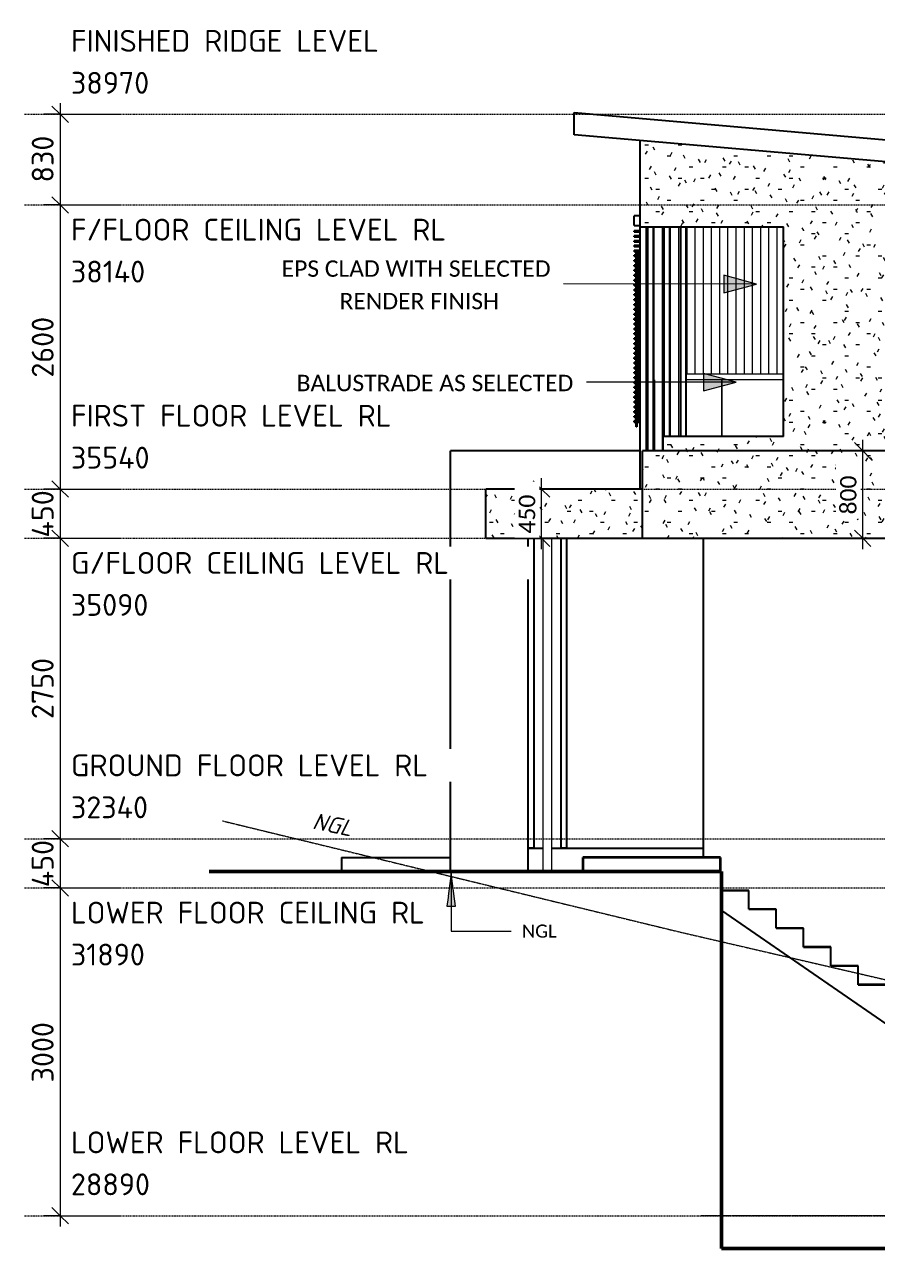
# Model space of a CAD drawing. Header units: millimetres. Extents: x 3381 to 30995, y 28450 to 40723.
# Drawn here: x 3381 to 11176, y 28590 to 39791 of the extents above; entities that cross this region are included whole.
import ezdxf

# ---------------------------------------------------------------- set-up
doc = ezdxf.new("R2010")
doc.units = ezdxf.units.MM
for name, pattern in [('Centre', [30, 12, -6, 6, -6]), ('Dash - Tight', [4.5, 3, -1.5]), ('Dash 1_1_', [2, 1, -1])]:
    doc.linetypes.add(name, pattern=pattern)
for name, color, linetype, lineweight in [('A-ANNO-DIMS', 211, 'Continuous', 9), ('A-ANNO-DIMS-100', 211, 'Continuous', 9), ('A-ANNO-IDEN', 131, 'Continuous', 9), ('A-DETL', 90, 'Continuous', 9), ('A-DETL-MEDM', 33, 'Continuous', 25), ('A-DETL-WIDE', 214, 'Continuous', 50), ('A-FLOR', 192, 'Continuous', 9), ('A-FLOR-LEVL', 51, 'Continuous', 9), ('A-GENM', 13, 'Continuous', 9), ('A-GLAZ-CURT', 52, 'Continuous', 9), ('A-GLAZ-CWMG', 51, 'Continuous', 9), ('A-WALL-PATT', 111, 'Continuous', 9), ('G-ANNO-TEXT', 231, 'Continuous', 9), ('S-STRS', 31, 'Continuous', 9)]:
    doc.layers.add(name, color=color, linetype=linetype, lineweight=lineweight)
doc.styles.add('Calibri', font='calibri.ttf', dxfattribs={"height": 150})
doc.styles.add('Calibri_1', font='calibri.ttf', dxfattribs={"height": 120})
doc.styles.add('ISOCPEUR', font='ISOCPEUR.ttf', dxfattribs={"height": 200})
doc.styles.add('ISOCPEUR_I', font='', dxfattribs={"height": 150})
doc.styles.get('ISOCPEUR_I').set_extended_font_data('ISOCPEUR', italic=True)
doc.dimstyles.new('1_5mm_Calibri_Orange', dxfattribs={"dimscale": 304.8, "dimtxt": 176.602264, "dimasz": 0.492126, "dimexe": 0.328084, "dimexo": 0.0625, "dimgap": 0, "dimtad": 1, "dimdec": 0, "dimzin": 0, "dimdsep": 46, "dimtxsty": 'Calibri', "dimblk1": 'OBLIQUE', "dimblk2": 'OBLIQUE', "dimsah": 1, "dimcen": 0.09, "dimdle": 0.328084, "dimazin": 0, "dimtfac": 1, "dimtdec": 4, "dimtix": 1, "dimtmove": 0, "dimatfit": 3, "dimfxl": 0.984252, "dimfxlon": 1, "dimtvp": 1, "dimtfill": 1, "dimtolj": 1, "dimtzin": 0, "dimarcsym": 2})
doc.dimstyles.new('2_0mm_ISOCPEUR', dxfattribs={"dimscale": 304.8, "dimtxt": 200.550994, "dimasz": 0.492126, "dimexe": 0.492126, "dimexo": 0.0625, "dimgap": 0, "dimtad": 1, "dimdec": 0, "dimzin": 0, "dimdsep": 46, "dimtxsty": 'ISOCPEUR', "dimblk1": 'OBLIQUE', "dimblk2": 'OBLIQUE', "dimsah": 1, "dimcen": 0.09, "dimdle": 0.328084, "dimazin": 0, "dimtfac": 1, "dimtdec": 4, "dimtix": 1, "dimtmove": 0, "dimatfit": 3, "dimfxl": 1.804462, "dimfxlon": 1, "dimtvp": 1, "dimtolj": 1, "dimtzin": 0, "dimarcsym": 2})
pattern_1 = [(0, (17793.88, 1200), (406.4, 101.6), [33.528, -271.272, 33.528, -271.272, -1625.6]), (0, (17793.88, 1200), (406.4, 101.6), [-609.6, 33.528, -576.072, 33.528, -271.272, -711.2]), (0, (17793.88, 1200), (406.4, 101.6), [-1524, 33.528, -169.672, 33.528, -474.472]), (120, (17946.28, 1250.8), (-291.18818, 301.15272), [33.528, -271.272, 33.528, -271.272, -1625.6]), (120, (17946.28, 1250.8), (-291.18818, 301.15272), [-609.6, 33.528, -576.072, 33.528, -271.272, -711.2]), (120, (17946.28, 1250.8), (-291.18818, 301.15272), [-1524, 33.528, -169.672, 33.528, -474.472]), (240, (17997.08, 1454), (-115.21182, -402.75272), [33.528, -271.272, 33.528, -271.272, -1625.6]), (240, (17997.08, 1454), (-115.21182, -402.75272), [-609.6, 33.528, -576.072, 33.528, -271.272, -711.2]), (240, (17997.08, 1454), (-115.21182, -402.75272), [-1524, 33.528, -169.672, 33.528, -474.472])]

# ---------------------------------------------------------------- blocks, each defined once
blk = doc.blocks.new('System Panel - Glazed-2541518-rhs')
at = {"layer": 'A-GLAZ-CURT'}
for q in [(9134, 36540), (9146, 35890)]:
    blk.add_line((9146, 36540), q, dxfattribs=at)
blk = doc.blocks.new('System Panel - Glazed-1570521-rhs')
at = {"layer": 'A-GLAZ-CURT'}
blk.add_line((9762, 36540), (9762, 36020), dxfattribs=at)
blk = doc.blocks.new('Rectangular Mullion - 25x25-1571407-rhs')
at = {"layer": 'A-GLAZ-CWMG'}
for p, q in [((9434, 36540), (9434, 36590)), ((9762, 36590), (9434, 36590)), ((9762, 36540), (9434, 36540))]:
    blk.add_line(p, q, dxfattribs=at)
blk = doc.blocks.new('System Panel - Glazed-1571408-rhs')
at = {"layer": 'A-GLAZ-CURT'}
blk.add_line((9762, 36020), (9762, 36540), dxfattribs=at)
blk = doc.blocks.new('Rectangular Mullion - 25x25-1570524-rhs')
at = {"layer": 'A-GLAZ-CWMG'}
for p, q in [((10324, 36590), (9762, 36590)), ((10324, 36540), (9762, 36540))]:
    blk.add_line(p, q, dxfattribs=at)
blk = doc.blocks.new('Windows 1 - Windows 1-1602304-rhs')
at = {"layer": 'A-DETL-MEDM'}
for p, q in [((8959, 37953), (8959, 38040)), ((9009, 38040), (8959, 38040)), ((8959, 37953), (9009, 37953)), ((8959, 37893), (8959, 37903)), ((9009, 37903), (8959, 37903)), ((8959, 37893), (9009, 37893)), ((8959, 37848), (8959, 37858)), ((9009, 37858), (8959, 37858)), ((8959, 37848), (9009, 37848)), ((8959, 37803), (8959, 37813)), ((9009, 37813), (8959, 37813)), ((8959, 37803), (9009, 37803)), ((8959, 37759), (8959, 37769)), ((9009, 37769), (8959, 37769)), ((8959, 37759), (9009, 37759)), ((8959, 37714), (8959, 37724)), ((9009, 37724), (8959, 37724)), ((8959, 37714), (9009, 37714)), ((8959, 37670), (8959, 37680)), ((9009, 37680), (8959, 37680)), ((8959, 37670), (9009, 37670)), ((8982, 37724), (8978, 37724)), ((8978, 37708), (8978, 37714)), ((8978, 37680), (8978, 37708)), ((8982, 37708), (8978, 37708)), ((8978, 37635), (8978, 37670)), ((8982, 37714), (8982, 37708)), ((8982, 37708), (8982, 37680)), ((8982, 37670), (8982, 37635)), ((8989, 37680), (8989, 37709)), ((8993, 37709), (8989, 37709)), ((8989, 37635), (8989, 37670)), ((8993, 37709), (8993, 37680)), ((8993, 37670), (8993, 37635)), ((8959, 37625), (8959, 37635)), ((9009, 37635), (8959, 37635)), ((8959, 37625), (9009, 37625)), ((8959, 37580), (8959, 37590)), ((9009, 37590), (8959, 37590)), ((8959, 37580), (9009, 37580)), ((8959, 37536), (8959, 37546)), ((9009, 37546), (8959, 37546)), ((8959, 37536), (9009, 37536)), ((8978, 37590), (8978, 37625)), ((8978, 37546), (8978, 37580)), ((8978, 37501), (8978, 37536)), ((8982, 37625), (8982, 37590)), ((8982, 37580), (8982, 37546)), ((8982, 37536), (8982, 37501)), ((8989, 37590), (8989, 37625)), ((8989, 37546), (8989, 37580)), ((8989, 37501), (8989, 37536)), ((8993, 37625), (8993, 37590)), ((8993, 37580), (8993, 37546)), ((8993, 37536), (8993, 37501)), ((8959, 37491), (8959, 37501)), ((9009, 37501), (8959, 37501)), ((8959, 37491), (9009, 37491)), ((8959, 37446), (8959, 37456)), ((9009, 37456), (8959, 37456)), ((8959, 37446), (9009, 37446)), ((8978, 37456), (8978, 37491)), ((8978, 37412), (8978, 37446)), ((8982, 37491), (8982, 37456)), ((8982, 37446), (8982, 37412)), ((8989, 37456), (8989, 37491)), ((8989, 37412), (8989, 37446)), ((8993, 37491), (8993, 37456)), ((8993, 37446), (8993, 37412)), ((8959, 37402), (8959, 37412)), ((9009, 37412), (8959, 37412)), ((8959, 37402), (9009, 37402)), ((8959, 37357), (8959, 37367)), ((9009, 37367), (8959, 37367)), ((8959, 37357), (9009, 37357)), ((8959, 37313), (8959, 37323)), ((9009, 37323), (8959, 37323)), ((8959, 37313), (9009, 37313)), ((8978, 37367), (8978, 37402)), ((8978, 37323), (8978, 37357)), ((8978, 37278), (8978, 37313)), ((8982, 37402), (8982, 37367)), ((8982, 37357), (8982, 37323)), ((8982, 37313), (8982, 37278)), ((8989, 37367), (8989, 37402)), ((8989, 37323), (8989, 37357)), ((8989, 37278), (8989, 37313)), ((8993, 37402), (8993, 37367)), ((8993, 37357), (8993, 37323)), ((8993, 37313), (8993, 37278)), ((8959, 37268), (8959, 37278)), ((9009, 37278), (8959, 37278)), ((8959, 37268), (9009, 37268)), ((8959, 37223), (8959, 37233)), ((9009, 37233), (8959, 37233)), ((8959, 37223), (9009, 37223)), ((8959, 37179), (8959, 37189)), ((9009, 37189), (8959, 37189)), ((8978, 37233), (8978, 37268)), ((8978, 37189), (8978, 37223)), ((8982, 37268), (8982, 37233)), ((8982, 37223), (8982, 37189)), ((8989, 37233), (8989, 37268)), ((8989, 37189), (8989, 37223)), ((8993, 37268), (8993, 37233)), ((8993, 37223), (8993, 37189)), ((8959, 37179), (9009, 37179)), ((8959, 37134), (8959, 37144)), ((9009, 37144), (8959, 37144)), ((8959, 37134), (9009, 37134)), ((8959, 37090), (8959, 37100)), ((9009, 37100), (8959, 37100)), ((8959, 37090), (9009, 37090)), ((8978, 37144), (8978, 37179)), ((8978, 37100), (8978, 37134)), ((8978, 37055), (8978, 37090)), ((8982, 37179), (8982, 37144)), ((8982, 37134), (8982, 37100)), ((8982, 37090), (8982, 37055)), ((8989, 37144), (8989, 37179)), ((8989, 37100), (8989, 37134)), ((8989, 37055), (8989, 37090)), ((8993, 37179), (8993, 37144)), ((8993, 37134), (8993, 37100)), ((8993, 37090), (8993, 37055)), ((8959, 37045), (8959, 37055)), ((9009, 37055), (8959, 37055)), ((8959, 37045), (9009, 37045)), ((8959, 37000), (8959, 37010)), ((9009, 37010), (8959, 37010)), ((8959, 37000), (9009, 37000)), ((8959, 36956), (8959, 36966)), ((9009, 36966), (8959, 36966)), ((8978, 37010), (8978, 37045)), ((8978, 36966), (8978, 37000)), ((8982, 37045), (8982, 37010)), ((8982, 37000), (8982, 36966)), ((8989, 37010), (8989, 37045)), ((8989, 36966), (8989, 37000)), ((8993, 37045), (8993, 37010)), ((8993, 37000), (8993, 36966)), ((8959, 36956), (9009, 36956)), ((8959, 36911), (8959, 36921)), ((9009, 36921), (8959, 36921)), ((8959, 36911), (9009, 36911)), ((8959, 36866), (8959, 36876)), ((9009, 36876), (8959, 36876)), ((8959, 36866), (9009, 36866)), ((8978, 36921), (8978, 36956)), ((8978, 36877), (8978, 36911)), ((8978, 36832), (8978, 36866)), ((8982, 36956), (8982, 36921)), ((8982, 36911), (8982, 36877)), ((8982, 36866), (8982, 36832)), ((8989, 36921), (8989, 36956)), ((8989, 36877), (8989, 36911)), ((8989, 36832), (8989, 36866)), ((8993, 36956), (8993, 36921)), ((8993, 36911), (8993, 36877)), ((8993, 36866), (8993, 36832)), ((8959, 36822), (8959, 36832)), ((9009, 36832), (8959, 36832)), ((8959, 36822), (9009, 36822)), ((8959, 36777), (8959, 36787)), ((9009, 36787), (8959, 36787)), ((8959, 36777), (9009, 36777)), ((8959, 36733), (8959, 36743)), ((9009, 36743), (8959, 36743)), ((8978, 36787), (8978, 36822)), ((8978, 36743), (8978, 36777)), ((8982, 36822), (8982, 36787)), ((8982, 36777), (8982, 36743)), ((8989, 36787), (8989, 36822)), ((8989, 36743), (8989, 36777)), ((8993, 36822), (8993, 36787)), ((8993, 36777), (8993, 36743)), ((8959, 36733), (9009, 36733)), ((8959, 36688), (8959, 36698)), ((9009, 36698), (8959, 36698)), ((8959, 36688), (9009, 36688)), ((8959, 36643), (8959, 36653)), ((9009, 36653), (8959, 36653)), ((8959, 36643), (9009, 36643)), ((8978, 36698), (8978, 36733)), ((8978, 36653), (8978, 36688)), ((8978, 36609), (8978, 36643)), ((8982, 36733), (8982, 36698)), ((8982, 36688), (8982, 36653)), ((8982, 36643), (8982, 36609)), ((8989, 36698), (8989, 36733)), ((8989, 36653), (8989, 36688)), ((8989, 36609), (8989, 36643)), ((8993, 36733), (8993, 36698)), ((8993, 36688), (8993, 36653)), ((8993, 36643), (8993, 36609)), ((8959, 36599), (8959, 36609)), ((9009, 36609), (8959, 36609)), ((8959, 36599), (9009, 36599)), ((8959, 36554), (8959, 36564)), ((9009, 36564), (8959, 36564)), ((8959, 36554), (9009, 36554)), ((8959, 36510), (8959, 36520)), ((9009, 36520), (8959, 36520)), ((8978, 36564), (8978, 36599)), ((8978, 36520), (8978, 36554)), ((8982, 36599), (8982, 36564)), ((8982, 36554), (8982, 36520)), ((8989, 36564), (8989, 36599)), ((8989, 36520), (8989, 36554)), ((8993, 36599), (8993, 36564)), ((8993, 36554), (8993, 36520)), ((8959, 36510), (9009, 36510)), ((8959, 36465), (8959, 36475)), ((9009, 36475), (8959, 36475)), ((8959, 36465), (9009, 36465)), ((8959, 36420), (8959, 36430)), ((9009, 36430), (8959, 36430)), ((8959, 36420), (9009, 36420)), ((8978, 36475), (8978, 36510)), ((8978, 36430), (8978, 36465)), ((8978, 36386), (8978, 36420)), ((8982, 36510), (8982, 36475)), ((8982, 36465), (8982, 36430)), ((8982, 36420), (8982, 36386)), ((8989, 36475), (8989, 36510)), ((8989, 36430), (8989, 36465)), ((8989, 36386), (8989, 36420)), ((8993, 36510), (8993, 36475)), ((8993, 36465), (8993, 36430)), ((8993, 36420), (8993, 36386)), ((8959, 36376), (8959, 36386)), ((9009, 36386), (8959, 36386)), ((8959, 36376), (9009, 36376)), ((8959, 36331), (8959, 36341)), ((9009, 36341), (8959, 36341)), ((8959, 36331), (9009, 36331)), ((8959, 36286), (8959, 36296)), ((9009, 36296), (8959, 36296)), ((8978, 36341), (8978, 36376)), ((8978, 36296), (8978, 36331)), ((8982, 36376), (8982, 36341)), ((8982, 36331), (8982, 36296)), ((8989, 36341), (8989, 36376)), ((8989, 36296), (8989, 36331)), ((8993, 36376), (8993, 36341)), ((8993, 36331), (8993, 36296)), ((8959, 36286), (9009, 36286)), ((8959, 36242), (8959, 36252)), ((9009, 36252), (8959, 36252)), ((8959, 36242), (9009, 36242)), ((8959, 36197), (8959, 36207)), ((9009, 36207), (8959, 36207)), ((8959, 36197), (9009, 36197)), ((8978, 36252), (8978, 36286)), ((8978, 36207), (8978, 36242)), ((8978, 36173), (8978, 36197)), ((8982, 36286), (8982, 36252)), ((8982, 36242), (8982, 36207)), ((8982, 36197), (8982, 36173)), ((8989, 36252), (8989, 36286)), ((8989, 36207), (8989, 36242)), ((8989, 36165), (8989, 36197)), ((8993, 36286), (8993, 36252)), ((8993, 36242), (8993, 36207)), ((8993, 36197), (8993, 36165)), ((8959, 36153), (8959, 36163)), ((9009, 36163), (8959, 36163)), ((8959, 36153), (9009, 36153)), ((8978, 36163), (8978, 36173)), ((8982, 36173), (8978, 36173)), ((8978, 36109), (8978, 36153)), ((8982, 36109), (8978, 36109)), ((8982, 36173), (8982, 36163)), ((8982, 36153), (8982, 36109)), ((8993, 36165), (8989, 36165))]:
    blk.add_line(p, q, dxfattribs=at)
blk = doc.blocks.new('Downpipe - 450 Eave-1907690-rhs')
at = {"layer": 'A-GENM'}
for p, q in [((8124, 35090), (8124, 32040)), ((8204, 32040), (8204, 35090))]:
    blk.add_line(p, q, dxfattribs=at)
blk = doc.blocks.new('DIMBLOCK2-rhs')
at = {"layer": 'A-ANNO-DIMS-100'}
for p, q in [((3707, 38970), (3632, 39045)), ((3707, 39070), (3707, 38140)), ((3707, 38970), (3557, 38970)), ((3707, 38970), (3782, 38895)), ((3707, 38970), (4257, 38970)), ((3707, 38140), (3632, 38215)), ((3707, 38140), (3557, 38140)), ((3707, 38140), (3782, 38065)), ((3707, 38140), (4257, 38140))]:
    blk.add_line(p, q, dxfattribs=at)
at = {"layer": 'A-ANNO-DIMS-100', "color": 0, "insert": (3447, 38345), "char_height": 200, "width": 504.03, "attachment_point": 1, "rotation": 90, "line_spacing_factor": 1.135194, "style": 'ISOCPEUR'}
blk.add_mtext('830', dxfattribs=at)
blk = doc.blocks.new('_Oblique')
at = {"color": 0, "linetype": 'ByBlock', "lineweight": -2}
blk.add_line((-0.5, -0.5), (0.5, 0.5), dxfattribs=at)
blk = doc.blocks.new('DIMBLOCK3-rhs')
at = {"layer": 'A-ANNO-DIMS-100'}
for p, q in [((3707, 38140), (3632, 38215)), ((3707, 38140), (3557, 38140)), ((3707, 38140), (3707, 35540)), ((3707, 38140), (3782, 38065)), ((3707, 38140), (4257, 38140)), ((3707, 35540), (3557, 35540)), ((3707, 35540), (3632, 35615)), ((3707, 35540), (3782, 35465)), ((3707, 35540), (4257, 35540))]:
    blk.add_line(p, q, dxfattribs=at)
at = {"layer": 'A-ANNO-DIMS-100', "color": 0, "insert": (3447, 36560), "char_height": 200, "width": 672.04, "attachment_point": 1, "rotation": 90, "line_spacing_factor": 1.135194, "style": 'ISOCPEUR'}
blk.add_mtext('2600', dxfattribs=at)
blk = doc.blocks.new('DIMBLOCK4-rhs')
at = {"layer": 'A-ANNO-DIMS-100'}
for p, q in [((3707, 35540), (3557, 35540)), ((3707, 35540), (3632, 35615)), ((3707, 35540), (3707, 35090)), ((3707, 35540), (3782, 35465)), ((3707, 35540), (4257, 35540)), ((3707, 35090), (3557, 35090)), ((3707, 35090), (3632, 35165)), ((3707, 35090), (3782, 35015)), ((3707, 35090), (4257, 35090))]:
    blk.add_line(p, q, dxfattribs=at)
at = {"layer": 'A-ANNO-DIMS-100', "color": 0, "insert": (3447, 35096), "char_height": 200, "width": 526.73, "attachment_point": 1, "rotation": 90, "line_spacing_factor": 1.135194, "style": 'ISOCPEUR'}
blk.add_mtext('450', dxfattribs=at)
blk = doc.blocks.new('DIMBLOCK5-rhs')
at = {"layer": 'A-ANNO-DIMS-100'}
for p, q in [((3707, 35090), (3557, 35090)), ((3707, 35090), (3632, 35165)), ((3707, 35090), (3707, 32340)), ((3707, 35090), (3782, 35015)), ((3707, 35090), (4257, 35090)), ((3707, 32340), (3632, 32415)), ((3707, 32340), (3557, 32340)), ((3707, 32340), (3782, 32265)), ((3707, 32340), (4257, 32340))]:
    blk.add_line(p, q, dxfattribs=at)
at = {"layer": 'A-ANNO-DIMS-100', "color": 0, "insert": (3447, 33435), "char_height": 200, "width": 672.04, "attachment_point": 1, "rotation": 90, "line_spacing_factor": 1.135194, "style": 'ISOCPEUR'}
blk.add_mtext('2750', dxfattribs=at)
blk = doc.blocks.new('DIMBLOCK6-rhs')
at = {"layer": 'A-ANNO-DIMS-100'}
for p, q in [((3707, 32340), (3632, 32415)), ((3707, 32340), (3557, 32340)), ((3707, 32340), (3707, 31890)), ((3707, 32340), (3782, 32265)), ((3707, 32340), (4257, 32340)), ((3707, 31890), (3632, 31965)), ((3707, 31890), (3557, 31890)), ((3707, 31890), (3782, 31815)), ((3707, 31890), (4257, 31890))]:
    blk.add_line(p, q, dxfattribs=at)
at = {"layer": 'A-ANNO-DIMS-100', "color": 0, "insert": (3447, 31896), "char_height": 200, "width": 526.73, "attachment_point": 1, "rotation": 90, "line_spacing_factor": 1.135194, "style": 'ISOCPEUR'}
blk.add_mtext('450', dxfattribs=at)
blk = doc.blocks.new('DIMBLOCK7-rhs')
at = {"layer": 'A-ANNO-DIMS-100'}
for p, q in [((3707, 31890), (3632, 31965)), ((3707, 31890), (3557, 31890)), ((3707, 31890), (3707, 28790)), ((3707, 31890), (3782, 31815)), ((3707, 31890), (4257, 31890)), ((3707, 28890), (3632, 28965)), ((3707, 28890), (3557, 28890)), ((3707, 28890), (3782, 28815)), ((3707, 28890), (4257, 28890))]:
    blk.add_line(p, q, dxfattribs=at)
at = {"layer": 'A-ANNO-DIMS-100', "color": 0, "insert": (3447, 30110), "char_height": 200, "width": 672.04, "attachment_point": 1, "rotation": 90, "line_spacing_factor": 1.135194, "style": 'ISOCPEUR'}
blk.add_mtext('3000', dxfattribs=at)
blk = doc.blocks.new('DIMBLOCK10-rhs')
at = {"layer": 'A-ANNO-DIMS-100'}
for p, q in [((8111, 34990), (8111, 35640)), ((8111, 35540), (7811, 35540)), ((8111, 35540), (8036, 35615)), ((8111, 35540), (8186, 35465)), ((8111, 35540), (8211, 35540)), ((8111, 35090), (7811, 35090)), ((8111, 35090), (8036, 35165)), ((8111, 35090), (8186, 35015)), ((8111, 35090), (8211, 35090))]:
    blk.add_line(p, q, dxfattribs=at)
at = {"layer": 'A-ANNO-DIMS-100', "color": 0, "insert": (7903, 35133), "char_height": 150, "width": 437.74, "attachment_point": 1, "rotation": 90, "line_spacing_factor": 1.158048, "style": 'Calibri', "bg_fill": 3, "box_fill_scale": 1.25, "bg_fill_color": 9, "bg_fill_true_color": 13158600, "bg_fill_transparency": 0}
blk.add_mtext('450', dxfattribs=at)
blk = doc.blocks.new('DIMBLOCK11-rhs')
at = {"layer": 'A-ANNO-DIMS-100'}
for p, q in [((11050, 35890), (10975, 35965)), ((11050, 34990), (11050, 35990)), ((11050, 35890), (10750, 35890)), ((11050, 35890), (11125, 35815)), ((11050, 35890), (11150, 35890)), ((11050, 35090), (10750, 35090)), ((11050, 35090), (10975, 35165)), ((11050, 35090), (11125, 35015)), ((11050, 35090), (11150, 35090))]:
    blk.add_line(p, q, dxfattribs=at)
at = {"layer": 'A-ANNO-DIMS-100', "color": 0, "insert": (10842, 35308), "char_height": 150, "width": 437.74, "attachment_point": 1, "rotation": 90, "line_spacing_factor": 1.158048, "style": 'Calibri', "bg_fill": 3, "box_fill_scale": 1.25, "bg_fill_color": 9, "bg_fill_true_color": 13158600, "bg_fill_transparency": 0}
blk.add_mtext('800', dxfattribs=at)

msp = doc.modelspace()

# ---------------------------------------------------------------- hatches: boundary and pattern name
at = {"layer": 'A-ANNO-IDEN'}
for points in [[(10079, 37416.2), (9779, 37496.6), (9779, 37335.9)], [(9893.1, 36517.9), (9593.1, 36598.3), (9593.1, 36437.5)]]:
    msp.add_hatch(color=256, dxfattribs=at).paths.add_polyline_path(points)
at = {"layer": 'A-WALL-PATT'}
h = msp.add_hatch(dxfattribs=at)
h.set_pattern_fill('FP_1', color=256, style=0, pattern_type=2)
h.set_pattern_definition(pattern_1)
h.paths.add_polyline_path([(9009.5, 37940), (9194.5, 37940), (9194.5, 38713.9), (9009.5, 38730.1), (9009.5, 38280.4)])
h = msp.add_hatch(dxfattribs=at)
h.set_pattern_fill('FP_1', color=256, style=0, pattern_type=2)
h.set_pattern_definition(pattern_1)
h.paths.add_polyline_path([(10324.5, 37940), (10324.5, 38615.1), (9194.5, 38713.9), (9194.5, 37940), (9647.5, 37940)])
h = msp.add_hatch(dxfattribs=at)
h.set_pattern_fill('FP_1', color=256, style=0, pattern_type=2)
h.set_pattern_definition(pattern_1)
h.paths.add_polyline_path([(10482.5, 35890), (10509.5, 35890), (10509.5, 38598.9), (10324.5, 38615.1), (10324.5, 35890)])
h = msp.add_hatch(dxfattribs=at)
h.set_pattern_fill('FP_1', color=256, style=0, pattern_type=2)
h.set_pattern_definition(pattern_1)
h.paths.add_polyline_path([(10509.5, 35890), (16102, 35890), (16102, 36590), (16914.1, 36590.1), (16914.5, 38038.5), (10509.5, 38598.9), (10509.5, 37344.9)])
h.paths.add_polyline_path([(16182, 35890), (16229.5, 35890), (16229.5, 36319.9), (16182, 36324), (16182, 35941.8)])
h.paths.add_polyline_path([(16914.5, 36461.7), (16914.5, 36510), (16362.5, 36510), (16717.5, 36478.9)])
h = msp.add_hatch(dxfattribs=at)
h.set_pattern_fill('FP_2', color=256, style=0, pattern_type=2)
h.set_pattern_definition([(90, (10416.96, 35540), (-75, 5e-15), [])])
h.paths.add_polyline_path([(9009.5, 35540), (9034.5, 35540), (9034.5, 35890), (9084, 35890), (9084, 37940), (9009.5, 37940), (9009.5, 35890)])
h.paths.add_polyline_path([(9188.8, 35890), (9219.5, 35890), (9219.5, 36020), (9234, 36020), (9234, 37940), (9134, 37940), (9134, 36540), (9146.5, 36540), (9146.5, 35890)])
h.paths.add_polyline_path([(9284, 36020), (9384, 36020), (9384, 37940), (9284, 37940), (9284, 36409.5)])
h.paths.add_polyline_path([(10324.5, 36590), (10324.5, 37940), (9434, 37940), (9434, 36590), (9762, 36590)])
h = msp.add_hatch(dxfattribs=at)
h.set_pattern_fill('FP_1', color=256, style=0, pattern_type=2)
h.set_pattern_definition(pattern_1)
h.paths.add_polyline_path([(9219.5, 35890), (10324.5, 35890), (10324.5, 36020), (9219.5, 36020), (9219.5, 35941.8)])
h = msp.add_hatch(dxfattribs=at)
h.set_pattern_fill('FP_1', color=256, style=0, pattern_type=2)
h.set_pattern_definition(pattern_1)
h.paths.add_polyline_path([(9219.5, 35090), (9219.5, 35890), (9034.5, 35890), (9034.5, 35090)])
h = msp.add_hatch(dxfattribs=at)
h.set_pattern_fill('FP_1', color=256, style=0, pattern_type=2)
h.set_pattern_definition(pattern_1)
h.paths.add_polyline_path([(16289, 35090), (16739.5, 35090), (16739.5, 35890), (9219.5, 35890), (9219.5, 35090), (16181.8, 35090)])
h = msp.add_hatch(dxfattribs=at)
h.set_pattern_fill('FP_1', color=256, style=0, pattern_type=2)
h.set_pattern_definition(pattern_1)
h.paths.add_polyline_path([(7612.2, 35090), (7787.2, 35090), (7787.2, 35540), (7602.2, 35540), (7602.2, 35090)])
h = msp.add_hatch(dxfattribs=at)
h.set_pattern_fill('FP_1', color=256, style=0, pattern_type=2)
h.set_pattern_definition(pattern_1)
h.paths.add_polyline_path([(8790.5, 35090), (9034.5, 35090), (9034.5, 35540), (7787.2, 35540), (7787.2, 35090), (8362, 35090)])

# ---------------------------------------------------------------- linework, layer by layer
at = {"layer": 'A-ANNO-IDEN'}
for p, q in [((10079, 37416.2), (8313.5, 37416.7)), ((10079, 37416.2), (9779, 37496.6)), ((9779, 37496.6), (9779, 37335.9)), ((9779, 37335.9), (10079, 37416.2)), ((9893.1, 36517.9), (8523.2, 36517.9)), ((9893.1, 36517.9), (9593.1, 36598.3)), ((9593.1, 36598.3), (9593.1, 36437.5)), ((9593.1, 36437.5), (9893.1, 36517.9))]:
    msp.add_line(p, q, dxfattribs=at)
at = {"layer": 'A-DETL', "linetype": 'Dash - Tight'}
for p, q in [((5191.6, 32503.5), (9369.9, 31488)), ((9369.9, 31488), (16637.1, 29802.7))]:
    msp.add_line(p, q, dxfattribs=at)
at = {"layer": 'A-DETL', "linetype": 'Dash 1_1_'}
msp.add_line((16319.5, 28890), (9569.5, 28890), dxfattribs=at)
at = {"layer": 'A-DETL-MEDM'}
for p, q in [((8409.5, 38984.4), (18594.5, 38093.3)), ((8409.5, 38782.6), (8409.5, 38984.4)), ((18594.5, 37891.5), (8409.5, 38782.6)), ((9009.5, 38730.1), (9009.5, 35540)), ((9009.5, 37940), (10324.5, 37940)), ((9084, 35890), (9084, 37940)), ((9134, 35890), (9134, 37940)), ((9234, 36020), (9234, 37940)), ((9284, 36020), (9284, 37940)), ((9384, 36020), (9384, 37940)), ((9434, 36020), (9434, 37940)), ((10324.5, 36020.5), (10324.5, 37940)), ((10324.5, 36020), (9219.5, 36020)), ((9219.5, 36020), (9219.5, 35890)), ((9009.5, 35890), (7279.5, 35890)), ((7279.5, 32040), (7279.5, 35890)), ((9034.5, 35090), (9034.5, 35890)), ((16924.5, 35890), (9034.5, 35890)), ((7602.2, 35090), (7602.2, 35540)), ((9034.5, 35540), (7602.2, 35540)), ((7602.2, 35090), (16924.5, 35090)), ((7989.5, 32254), (7989.5, 35090)), ((8039.5, 35090), (8039.5, 32254)), ((8289.5, 32254), (8289.5, 35090)), ((8339.5, 35090), (8339.5, 32254)), ((9589.5, 35090), (9589.5, 32168)), ((6279.5, 32168), (7279.5, 32168)), ((6279.5, 32168), (6279.5, 32040)), ((8039.5, 32254), (7989.5, 32254)), ((7989.5, 32254), (8124.6, 32254)), ((7989.5, 32040), (7989.5, 32254)), ((8204.5, 32254), (9589.5, 32254)), ((8339.5, 32254), (8289.5, 32254))]:
    msp.add_line(p, q, dxfattribs=at)
at = {"layer": 'A-DETL-WIDE'}
for p, q in [((9756.6, 32040), (5069.5, 32040)), ((9756.6, 31786.6), (9756.6, 32040)), ((9756.6, 28590), (9756.6, 31786.6)), ((14741, 28590), (9756.6, 28590))]:
    msp.add_line(p, q, dxfattribs=at)
at = {"layer": 'A-FLOR', "lineweight": 35}
for p, q in [((8489.5, 32168), (8489.5, 32040)), ((9749.5, 32168), (8489.5, 32168)), ((9749.5, 32040), (9749.5, 32168))]:
    msp.add_line(p, q, dxfattribs=at)
at = {"layer": 'A-FLOR-LEVL', "linetype": 'Centre'}
for p, q in [((3380.6, 38970), (30907.9, 38970)), ((3380.6, 38140), (30907.9, 38140)), ((3380.6, 35540), (30907.9, 35540)), ((3380.6, 35090), (30907.9, 35090)), ((3380.6, 32340), (30907.9, 32340)), ((3380.6, 31890), (30907.9, 31890)), ((3380.6, 28890), (30907.9, 28890))]:
    msp.add_line(p, q, dxfattribs=at)
at = {"layer": 'S-STRS', "lineweight": 25}
for p, q in [((10006.6, 31867.5), (9756.6, 31867.5)), ((10006.6, 31866.5), (9756.6, 31866.5)), ((9756.6, 31866.5), (10006.6, 31866.5)), ((10006.6, 31866.5), (10006.6, 31867.5)), ((10006.6, 31694), (10006.6, 31866.5)), ((9756.6, 31684.3), (12006.6, 30131.8)), ((10256.6, 31695), (10006.6, 31695)), ((10006.6, 31695), (10006.6, 31694)), ((10256.6, 31694), (10006.6, 31694)), ((10006.6, 31694), (10256.6, 31694)), ((10256.6, 31694), (10256.6, 31695)), ((10256.6, 31521.5), (10256.6, 31694)), ((10506.6, 31522.5), (10256.6, 31522.5)), ((10256.6, 31522.5), (10256.6, 31521.5)), ((10506.6, 31521.5), (10256.6, 31521.5)), ((10256.6, 31521.5), (10506.6, 31521.5)), ((10506.6, 31521.5), (10506.6, 31522.5)), ((10506.6, 31349), (10506.6, 31521.5)), ((10756.6, 31350), (10506.6, 31350)), ((10506.6, 31350), (10506.6, 31349)), ((10756.6, 31349), (10506.6, 31349)), ((10506.6, 31349), (10756.6, 31349)), ((10756.6, 31349), (10756.6, 31350)), ((10756.6, 31176.5), (10756.6, 31349)), ((11006.6, 31177.5), (10756.6, 31177.5)), ((10756.6, 31177.5), (10756.6, 31176.5)), ((11006.6, 31176.5), (10756.6, 31176.5)), ((10756.6, 31176.5), (11006.6, 31176.5)), ((11006.6, 31176.5), (11006.6, 31177.5)), ((11006.6, 31004), (11006.6, 31176.5)), ((11256.6, 31005), (11006.6, 31005)), ((11006.6, 31005), (11006.6, 31004)), ((11256.6, 31004), (11006.6, 31004)), ((11006.6, 31004), (11256.6, 31004))]:
    msp.add_line(p, q, dxfattribs=at)

# ---------------------------------------------------------------- block references
at = {"layer": 'A-DETL-MEDM'}
msp.add_blockref('Windows 1 - Windows 1-1602304-rhs', (0, 0), dxfattribs=at)
at = {"layer": 'A-GENM'}
msp.add_blockref('Downpipe - 450 Eave-1907690-rhs', (0, 0), dxfattribs=at)
at = {"layer": 'A-GLAZ-CURT'}
for name in ['System Panel - Glazed-2541518-rhs', 'System Panel - Glazed-1570521-rhs', 'System Panel - Glazed-1571408-rhs']:
    msp.add_blockref(name, (0, 0), dxfattribs=at)
at = {"layer": 'A-GLAZ-CWMG'}
for name in ['Rectangular Mullion - 25x25-1571407-rhs', 'Rectangular Mullion - 25x25-1570524-rhs']:
    msp.add_blockref(name, (0, 0), dxfattribs=at)

# ---------------------------------------------------------------- texts
at = {"layer": 'A-ANNO-IDEN', "char_height": 150, "attachment_point": 1, "style": 'Calibri'}
for s, insert, width in [('EPS CLAD WITH SELECTED', (5733.5, 37632.6), 3118.564), ('RENDER FINISH', (6262.6, 37335), 1843.881), ('BALUSTRADE AS SELECTED', (5870.2, 36585.4), 3206.75)]:
    msp.add_mtext(s, dxfattribs=dict(at, insert=insert, width=width))
at = {"layer": 'A-FLOR-LEVL', "char_height": 200, "attachment_point": 1, "style": 'ISOCPEUR', "bg_fill": 3, "box_fill_scale": 1.25, "bg_fill_color": 9, "bg_fill_true_color": 13158600, "bg_fill_transparency": 0}
for s, insert, width in [('FINISHED RIDGE LEVEL', (3805.4, 39741.4), 3383.121), ('38970', (3805.4, 39357.4), 881.856), ('F/FLOOR CEILING LEVEL RL', (3805.4, 38013.8), 4144.724), ('38140', (3805.4, 37629.8), 849.789), ('FIRST FLOOR LEVEL RL', (3805.4, 36311.4), 3567.509), ('35540', (3805.4, 35927.4), 905.907), ('35090', (3805.4, 34579.8), 881.856), ('32340', (3805.4, 32727.4), 905.907), ('31890', (3805.4, 31379.8), 825.738), ('LOWER FLOOR LEVEL RL', (3805.4, 29661.4), 3743.881), ('28890', (3805.4, 29277.4), 881.856)]:
    msp.add_mtext(s, dxfattribs=dict(at, insert=insert, width=width))
at = {"layer": 'G-ANNO-TEXT', "color": 7, "insert": (6035.9, 32579.5), "char_height": 150, "width": 416.878, "attachment_point": 1, "rotation": 348.47297, "style": 'ISOCPEUR_I'}
msp.add_mtext('NGL', dxfattribs=at)
at = {"layer": 'G-ANNO-TEXT', "color": 7, "insert": (7932.2, 31554.8), "char_height": 120, "width": 392.827, "attachment_point": 1, "style": 'Calibri_1'}
msp.add_mtext('NGL', dxfattribs=at)

# ---------------------------------------------------------------- next in the draw order: texts
at = {"layer": 'A-FLOR-LEVL', "char_height": 200, "attachment_point": 1, "style": 'ISOCPEUR', "bg_fill": 3, "box_fill_scale": 1.25, "bg_fill_color": 9, "bg_fill_true_color": 13158600, "bg_fill_transparency": 0}
for s, insert, width in [('G/FLOOR CEILING LEVEL RL', (3805.4, 34963.8), 4168.775), ('GROUND FLOOR LEVEL RL', (3805.4, 33111.4), 3920.252), ('LOWER FLOOR CEILING RL', (3805.4, 31763.8), 3888.184)]:
    msp.add_mtext(s, dxfattribs=dict(at, insert=insert, width=width))

# ---------------------------------------------------------------- next in the draw order: dimensions: what is measured, and where the dimension line sits
at = {"layer": 'A-ANNO-DIMS'}
for base, p1, p2, dimstyle, override, picture, middle in [((3707.1, 38140), (4257.1, 38970), (4257.1, 38140), '2_0mm_ISOCPEUR', {"dimpost": '<>', "dimfxl": 829.983894}, 'DIMBLOCK2-rhs', (3607.1, 38555)), ((3707.1, 35540), (4257.1, 38140), (4257.1, 35540), '2_0mm_ISOCPEUR', {"dimpost": '<>', "dimfxl": 2600}, 'DIMBLOCK3-rhs', (3607.1, 36840)), ((11050.3, 35890), (10750.3, 35090), (10750.3, 35890), '1_5mm_Calibri_Orange', {"dimpost": '<>', "dimfxl": 800}, 'DIMBLOCK11-rhs', (10973.4, 35490))]:
    dim = msp.add_linear_dim(base=base, p1=p1, p2=p2, angle=90, dimstyle=dimstyle, override=override, dxfattribs=at)
    dim.commit()
    dim.dimension.update_dxf_attribs({"geometry": picture, "text_midpoint": middle})

# ---------------------------------------------------------------- next in the draw order: hatches: boundary and pattern name
at = {"layer": 'G-ANNO-TEXT'}
msp.add_hatch(color=7, dxfattribs=at).paths.add_polyline_path([(7285.6, 32021.8), (7246.1, 31721.8), (7325.1, 31721.8)])

# ---------------------------------------------------------------- next in the draw order: linework, layer by layer
at = {"layer": 'G-ANNO-TEXT', "color": 7}
for p, q in [((7285.6, 32021.8), (7246.1, 31721.8)), ((7325.1, 31721.8), (7285.6, 32021.8)), ((7285.6, 32021.8), (7285.6, 31494.8)), ((7246.1, 31721.8), (7325.1, 31721.8)), ((7285.6, 31494.8), (7832.2, 31494.8))]:
    msp.add_line(p, q, dxfattribs=at)

# ---------------------------------------------------------------- next in the draw order: dimensions: what is measured, and where the dimension line sits
at = {"layer": 'A-ANNO-DIMS'}
for base, p1, p2, dimstyle, override, picture, middle in [((3707.1, 35090), (4257.1, 35540), (4257.1, 35090), '2_0mm_ISOCPEUR', {"dimpost": '<>', "dimfxl": 450}, 'DIMBLOCK4-rhs', (3607.1, 35315)), ((8111.2, 35540), (7811.2, 35090), (7811.2, 35540), '1_5mm_Calibri_Orange', {"dimpost": '<>', "dimfxl": 450}, 'DIMBLOCK10-rhs', (8034.4, 35315)), ((3707.1, 32340), (4257.1, 35090), (4257.1, 32340), '2_0mm_ISOCPEUR', {"dimpost": '<>', "dimfxl": 2750}, 'DIMBLOCK5-rhs', (3607.1, 33715)), ((3707.1, 31890), (4257.1, 32340), (4257.1, 31890), '2_0mm_ISOCPEUR', {"dimpost": '<>', "dimfxl": 450}, 'DIMBLOCK6-rhs', (3607.1, 32115)), ((3707.1, 28890), (4257.1, 31890), (4257.1, 28890), '2_0mm_ISOCPEUR', {"dimpost": '<>', "dimfxl": 3000}, 'DIMBLOCK7-rhs', (3607.1, 30390))]:
    dim = msp.add_linear_dim(base=base, p1=p1, p2=p2, angle=90, dimstyle=dimstyle, override=override, dxfattribs=at)
    dim.commit()
    dim.dimension.update_dxf_attribs({"geometry": picture, "text_midpoint": middle})

doc.saveas('drawing.dxf')
